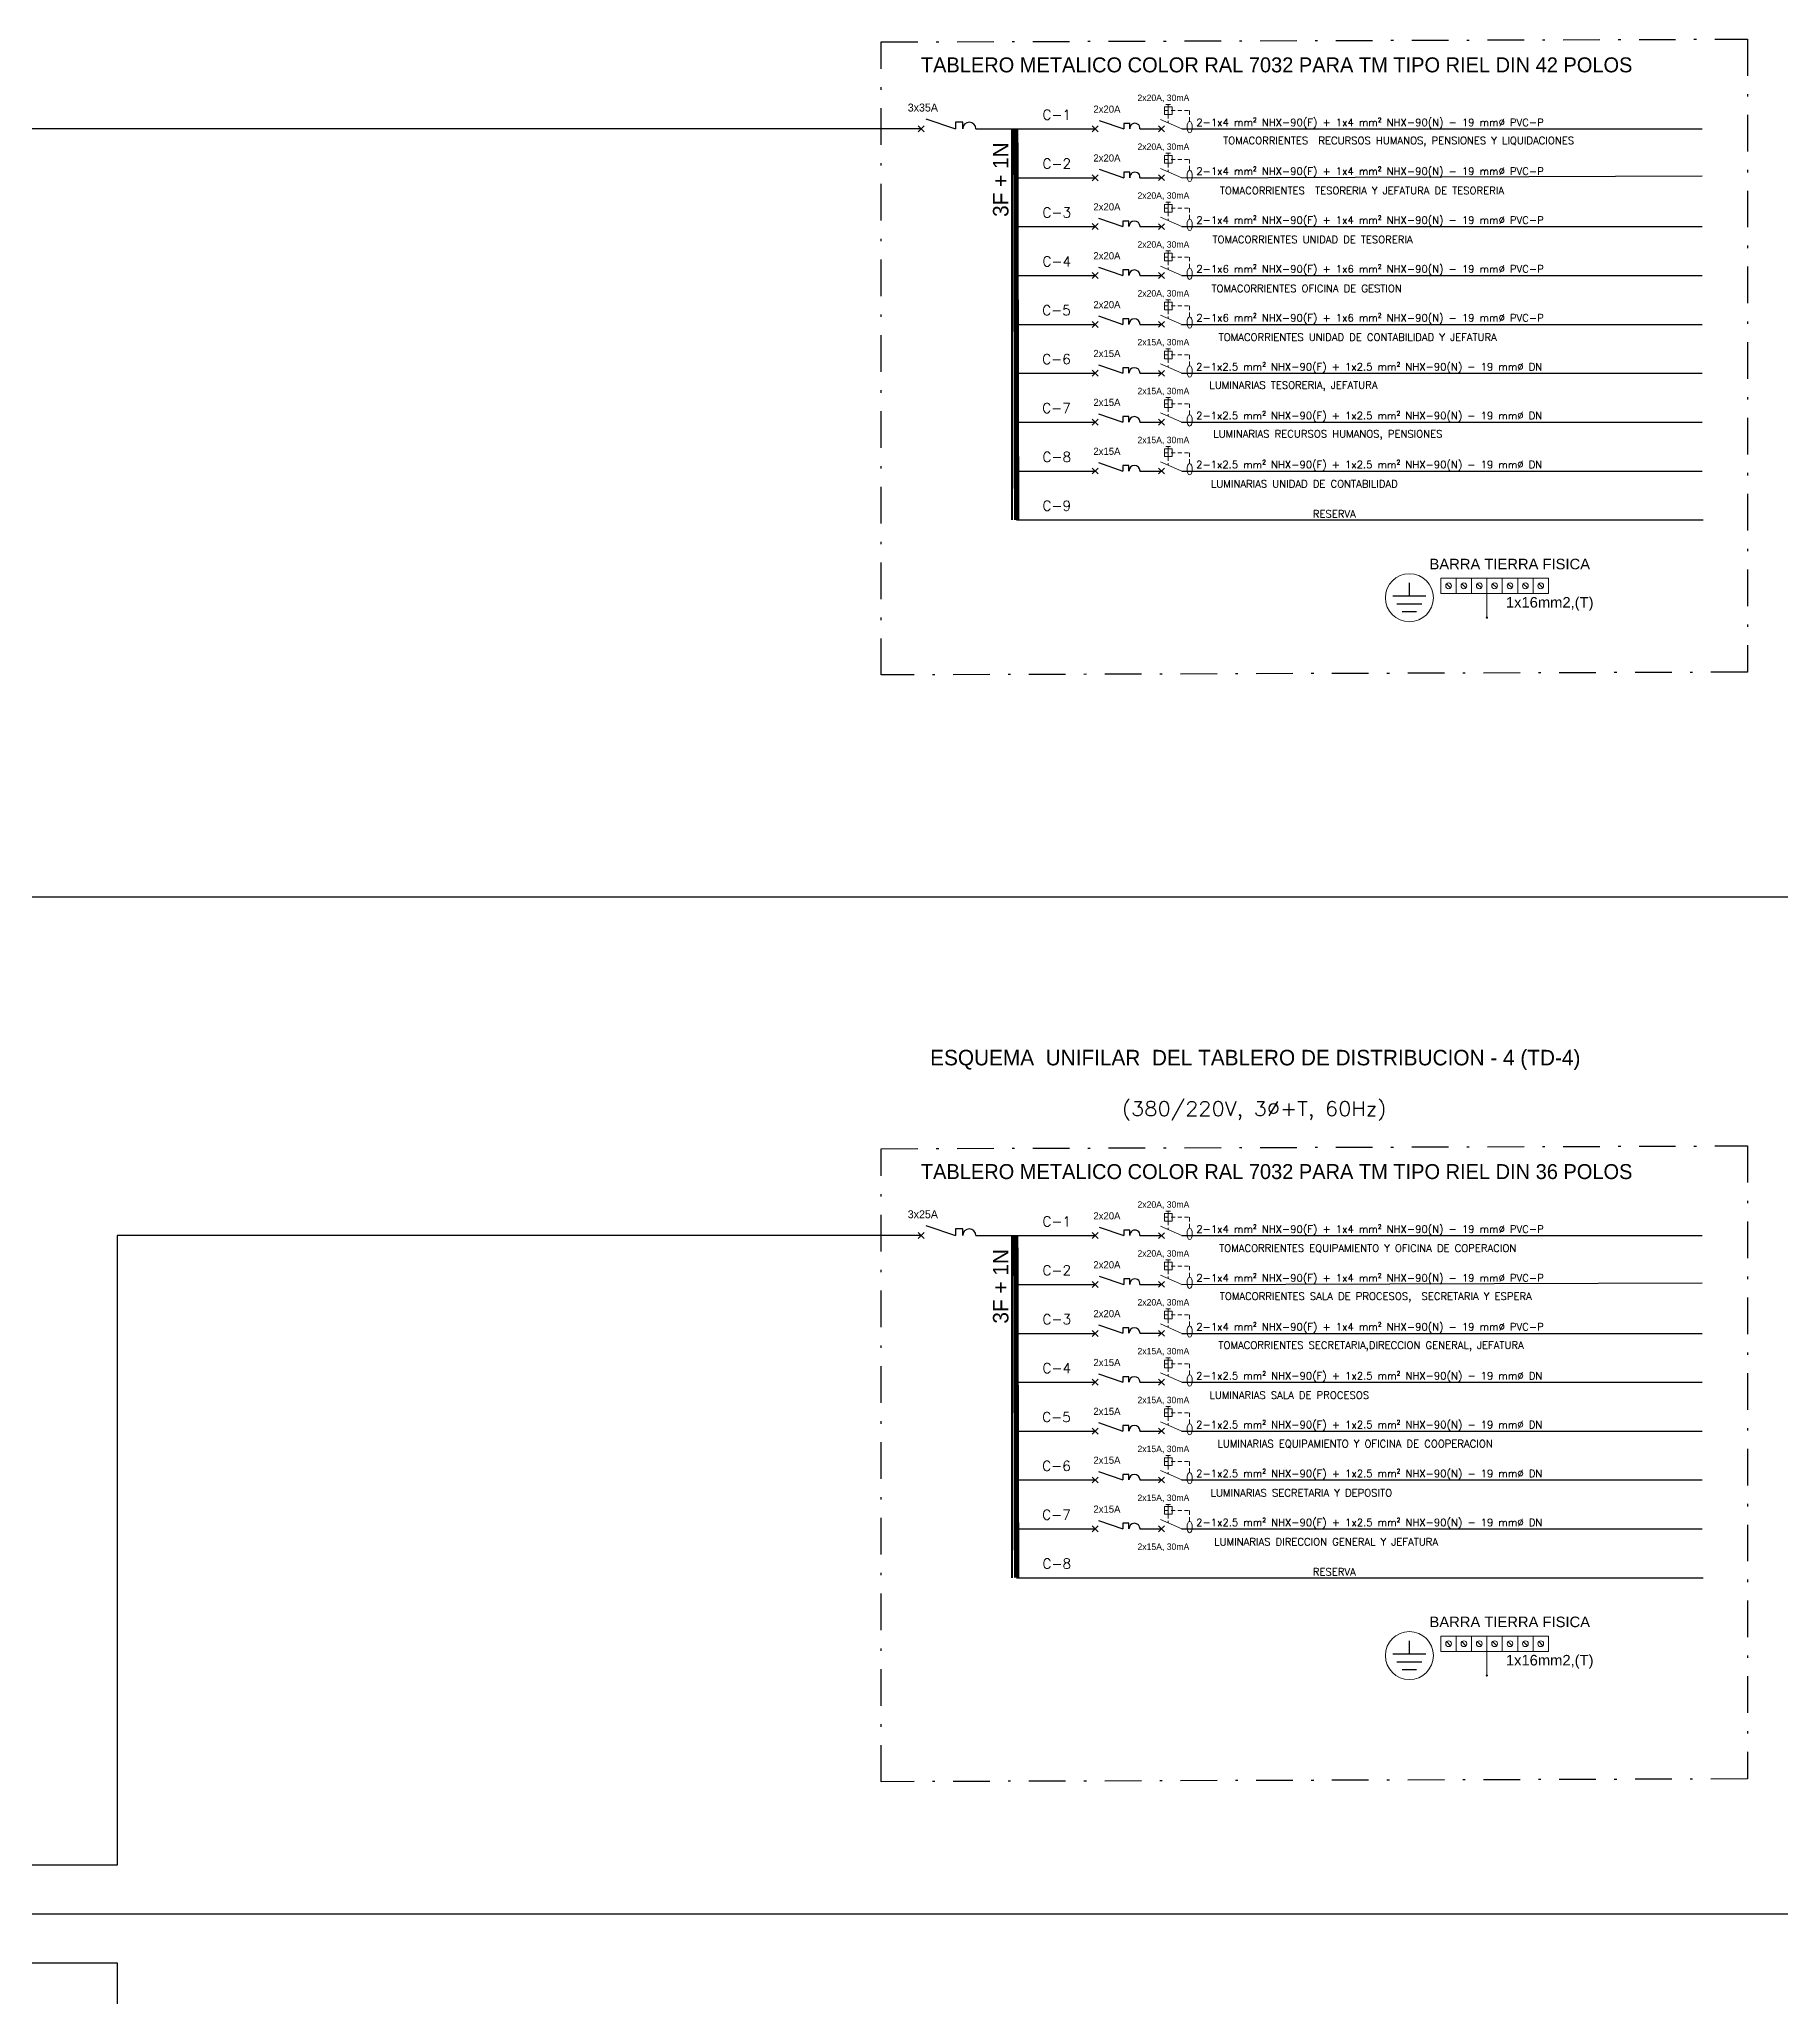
# Model space of a CAD drawing. Header units: inches. Extents: x 1395 to 2352, y -17763 to -17171.
# Drawn here: x 2002.6 to 2073.9, y -17388.3 to -17308.1 of the extents above; entities that cross this region are included whole.
import ezdxf

# ---------------------------------------------------------------- set-up
doc = ezdxf.new("R2010")
doc.units = ezdxf.units.IN
for name, pattern in [('CONTINUA', [0]), ('DASHDOT', [1, 0.5, -0.25, 0, -0.25]), ('HIDDEN', [0.375, 0.25, -0.125]), ('HIDDEN2', [0.1875, 0.125, -0.0625])]:
    doc.linetypes.add(name, pattern=pattern)
for name, color, linetype, lineweight in [('0-TEXTO Indicativo', 7, 'Continuous', 0), ('Barras', 13, 'Continuous', 0), ('Cables alumbrado', 2, 'Continuous', 5)]:
    doc.layers.add(name, color=color, linetype=linetype, lineweight=lineweight)
for name, color, linetype in [('0.4', 4, 'Continuous'), ('PROYECCIONES 0.2', 2, 'HIDDEN'), ('tablero', 1, 'Continuous'), ('TEXTO 0.3', 3, 'Continuous'), ('TEXTO 0.4', 4, 'Continuous')]:
    doc.layers.add(name, color=color, linetype=linetype)
doc.styles.add('CANGREJO80', font='romans.shx', dxfattribs={"width": 1.08, "height": 0.08})
doc.styles.add('kronen', font='GOTHIC.TTF')
doc.styles.add('RAUL-LTBT', font='swissl.ttf', dxfattribs={"height": 0.05})
doc.styles.add('Romans', font='romans.shx')

# ---------------------------------------------------------------- blocks, each defined once
blk = doc.blocks.new('vbnm')
at = {"layer": 'Cables alumbrado'}
for p, q in [((2288.975, 870.194), (2289.09, 870.194)), ((2288.975, 870.08), (2288.975, 870.194)), ((2288.996, 870.228), (2289.065, 870.228)), ((2289.031, 870.23), (2289.033, 870.08)), ((2289.09, 870.194), (2289.09, 870.08)), ((2288.888, 869.907), (2288.974, 869.821)), ((2288.888, 869.821), (2288.974, 869.907)), ((2289.233, 869.864), (2288.918, 870.003)), ((2289.09, 870.08), (2288.975, 870.08))]:
    blk.add_line(p, q, dxfattribs=at)
at = {"layer": 'Cables alumbrado', "linetype": 'HIDDEN2', "ltscale": 0.5}
for p, q in [((2288.975, 870.137), (2289.35, 870.137)), ((2289.35, 870.137), (2289.35, 869.974)), ((2289.033, 870.08), (2289.033, 869.952))]:
    blk.add_line(p, q, dxfattribs=at)
at = {"layer": 'Cables alumbrado'}
blk.add_ellipse((2289.35, 869.89), major_axis=(0, -0.084), ratio=0.466666, dxfattribs=at)
blk = doc.blocks.new('CONECCION A TIERA')
at = {"color": 50}
for p, q in [((51.108, 41.833), (49.747, 41.833)), ((50.428, 41.833), (50.428, 42.383)), ((49.912, 41.519), (50.944, 41.519)), ((50.138, 41.205), (50.717, 41.205))]:
    blk.add_line(p, q, dxfattribs=at)
at = {"layer": 'Barras'}
for p, q in [((52.116, 42.179), (51.949, 42.346)), ((52.744, 42.179), (52.578, 42.346)), ((53.372, 42.179), (53.206, 42.346)), ((53.603, 41.948), (53.603, 40.96)), ((54, 42.179), (53.834, 42.346)), ((54.628, 42.179), (54.462, 42.346)), ((55.256, 42.179), (55.09, 42.346)), ((55.884, 42.179), (55.718, 42.346))]:
    blk.add_line(p, q, dxfattribs=at)
at = {"layer": 'Barras', "elevation": 0}
for points in [[(51.719, 41.948), (52.347, 41.948), (52.347, 42.576), (51.719, 42.576)], [(52.347, 41.948), (52.975, 41.948), (52.975, 42.576), (52.347, 42.576)], [(52.975, 41.948), (53.603, 41.948), (53.603, 42.576), (52.975, 42.576)], [(53.603, 41.948), (54.231, 41.948), (54.231, 42.576), (53.603, 42.576)], [(54.231, 41.948), (54.859, 41.948), (54.859, 42.576), (54.231, 42.576)], [(54.859, 41.948), (55.487, 41.948), (55.487, 42.576), (54.859, 42.576)], [(55.487, 41.948), (56.115, 41.948), (56.115, 42.576), (55.487, 42.576)]]:
    blk.add_lwpolyline(points, close=True, dxfattribs=at)
at = {"layer": 'Barras'}
for centre, radius in [((50.428, 41.775), 0.982), ((52.033, 42.262), 0.118), ((52.661, 42.262), 0.118), ((53.289, 42.262), 0.118), ((53.917, 42.262), 0.118), ((54.545, 42.262), 0.118), ((55.173, 42.262), 0.118), ((55.801, 42.262), 0.118)]:
    blk.add_circle(centre, radius, dxfattribs=at)
for start, end in [(0, 180), (180, 0)]:
    blk.add_arc((53.603, 40.96), 0.0268, start, end, dxfattribs=at)

msp = doc.modelspace()

# ---------------------------------------------------------------- linework, layer by layer
at = {"layer": '0.4', "color": 240}
for p, q in [((2038.583, -17311.934), (2038.827, -17311.689)), ((2038.827, -17311.934), (2038.583, -17311.689)), ((2038.902, -17311.398), (2040.104, -17311.812)), ((2045.705, -17311.934), (2045.95, -17311.689)), ((2045.95, -17311.934), (2045.705, -17311.689)), ((2045.992, -17311.467), (2046.994, -17311.812)), ((2045.705, -17313.934), (2045.95, -17313.69)), ((2045.95, -17313.934), (2045.705, -17313.69)), ((2045.992, -17313.466), (2046.994, -17313.81)), ((2045.705, -17315.934), (2045.95, -17315.69)), ((2045.95, -17315.934), (2045.705, -17315.69)), ((2045.954, -17315.466), (2046.957, -17315.81)), ((2045.705, -17317.935), (2045.95, -17317.69)), ((2045.95, -17317.935), (2045.705, -17317.69)), ((2045.954, -17317.466), (2046.957, -17317.811)), ((2045.695, -17319.935), (2045.94, -17319.69)), ((2045.94, -17319.935), (2045.695, -17319.69)), ((2045.954, -17319.466), (2046.957, -17319.811)), ((2045.695, -17321.935), (2045.94, -17321.69)), ((2045.94, -17321.935), (2045.695, -17321.69)), ((2045.954, -17321.467), (2046.957, -17321.811)), ((2045.695, -17323.935), (2045.94, -17323.691)), ((2045.94, -17323.935), (2045.695, -17323.691)), ((2045.954, -17323.467), (2046.957, -17323.811)), ((2045.705, -17325.935), (2045.95, -17325.691)), ((2045.95, -17325.935), (2045.705, -17325.691)), ((2045.954, -17325.47), (2046.957, -17325.814)), ((2038.583, -17357.222), (2038.827, -17356.978)), ((2038.827, -17357.222), (2038.583, -17356.978)), ((2038.902, -17356.687), (2040.104, -17357.1)), ((2045.705, -17357.222), (2045.95, -17356.978)), ((2045.95, -17357.222), (2045.705, -17356.978)), ((2045.992, -17356.756), (2046.994, -17357.1)), ((2045.705, -17359.222), (2045.95, -17358.978)), ((2045.95, -17359.222), (2045.705, -17358.978)), ((2045.992, -17358.754), (2046.994, -17359.099)), ((2045.705, -17361.223), (2045.95, -17360.978)), ((2045.95, -17361.223), (2045.705, -17360.978)), ((2045.954, -17360.754), (2046.957, -17361.099)), ((2045.705, -17363.223), (2045.95, -17362.978)), ((2045.95, -17363.223), (2045.705, -17362.978)), ((2045.954, -17362.755), (2046.957, -17363.099)), ((2045.695, -17365.223), (2045.94, -17364.978)), ((2045.94, -17365.223), (2045.695, -17364.978)), ((2045.954, -17364.755), (2046.957, -17365.099)), ((2045.695, -17367.223), (2045.94, -17366.979)), ((2045.94, -17367.223), (2045.695, -17366.979)), ((2045.954, -17366.755), (2046.957, -17367.099)), ((2045.695, -17369.223), (2045.94, -17368.979)), ((2045.94, -17369.223), (2045.695, -17368.979)), ((2045.954, -17368.755), (2046.957, -17369.1))]:
    msp.add_line(p, q, dxfattribs=at)
at = {"layer": '0.4', "color": 5}
for p, q in [((2042.575, -17311.812), (2045.828, -17311.812)), ((2049.365, -17311.812), (2070.662, -17311.812)), ((2042.575, -17313.812), (2045.828, -17313.812)), ((2049.365, -17313.812), (2070.662, -17313.739)), ((2042.575, -17315.812), (2045.828, -17315.812)), ((2049.365, -17315.812), (2070.662, -17315.812)), ((2042.575, -17317.812), (2045.828, -17317.812)), ((2049.365, -17317.812), (2070.662, -17317.812)), ((2042.565, -17319.812), (2045.817, -17319.812)), ((2049.355, -17319.812), (2070.662, -17319.812)), ((2042.565, -17321.813), (2045.817, -17321.813)), ((2049.355, -17321.813), (2070.662, -17321.813)), ((2042.565, -17323.813), (2045.817, -17323.813)), ((2049.355, -17323.813), (2070.662, -17323.813)), ((2042.575, -17325.813), (2045.828, -17325.813)), ((2049.365, -17325.813), (2070.662, -17325.813)), ((2042.609, -17327.813), (2070.696, -17327.814)), ((2042.575, -17357.1), (2045.828, -17357.1)), ((2049.365, -17357.1), (2070.662, -17357.1)), ((2042.575, -17359.1), (2045.828, -17359.1)), ((2049.365, -17359.1), (2070.662, -17359.027)), ((2042.575, -17361.1), (2045.828, -17361.1)), ((2049.365, -17361.1), (2070.662, -17361.1)), ((2042.575, -17363.101), (2045.828, -17363.101)), ((2049.365, -17363.101), (2070.662, -17363.101)), ((2042.565, -17365.101), (2045.817, -17365.101)), ((2049.355, -17365.101), (2070.662, -17365.101)), ((2042.565, -17367.101), (2045.817, -17367.101)), ((2049.355, -17367.101), (2070.662, -17367.101)), ((2042.565, -17369.101), (2045.817, -17369.101)), ((2049.355, -17369.101), (2070.662, -17369.101)), ((2042.609, -17371.101), (2070.696, -17371.102))]:
    msp.add_line(p, q, dxfattribs=at)
at = {"layer": '0.4', "color": 5, "ltscale": 0.075}
for p, q in [((2047.657, -17311.812), (2048.535, -17311.812)), ((2047.657, -17313.81), (2048.535, -17313.81)), ((2047.657, -17315.81), (2048.535, -17315.81)), ((2047.657, -17317.811), (2048.535, -17317.811)), ((2047.657, -17319.811), (2048.535, -17319.811)), ((2047.657, -17321.811), (2048.535, -17321.811)), ((2047.657, -17323.811), (2048.535, -17323.811)), ((2047.657, -17325.814), (2048.535, -17325.814)), ((2047.657, -17357.1), (2048.535, -17357.1)), ((2047.657, -17359.099), (2048.535, -17359.099)), ((2047.657, -17361.099), (2048.535, -17361.099)), ((2047.657, -17363.099), (2048.535, -17363.099)), ((2047.657, -17365.099), (2048.535, -17365.099)), ((2047.657, -17367.099), (2048.535, -17367.099)), ((2047.657, -17369.1), (2048.535, -17369.1))]:
    msp.add_line(p, q, dxfattribs=at)
at = {"layer": '0.4', "color": 5, "elevation": 0}
for points in [[(2105.214, -17311.697), (2084.723, -17311.697), (2084.723, -17343.248), (1998.02, -17343.248), (1998.02, -17380.858), (1948.314, -17380.858)], [(2038.705, -17311.812), (1990.688, -17311.812), (1990.688, -17378.858), (1948.314, -17378.858)], [(2040.945, -17311.812), (2042.575, -17311.812)], [(1948.314, -17384.859), (2084.723, -17384.859), (2084.723, -17356.985), (2105.214, -17356.985)], [(2038.705, -17357.1), (2005.816, -17357.1), (2005.816, -17382.859), (1948.314, -17382.859)], [(2040.945, -17357.1), (2042.575, -17357.1)], [(1948.314, -17386.859), (2005.816, -17386.859), (2005.816, -17404.384), (2038.705, -17404.384)]]:
    msp.add_lwpolyline(points, dxfattribs=at)
at = {"layer": '0.4', "color": 240, "elevation": 0}
for points in [[(2040.404, -17311.812), (2040.404, -17311.541), (2040.104, -17311.541), (2040.104, -17311.812)], [(2047.244, -17311.812), (2047.244, -17311.586), (2046.994, -17311.586), (2046.994, -17311.812)], [(2047.244, -17313.81), (2047.244, -17313.585), (2046.994, -17313.585), (2046.994, -17313.81)], [(2047.206, -17315.81), (2047.206, -17315.585), (2046.957, -17315.585), (2046.957, -17315.81)], [(2047.206, -17317.811), (2047.206, -17317.585), (2046.957, -17317.585), (2046.957, -17317.811)], [(2047.206, -17319.811), (2047.206, -17319.585), (2046.957, -17319.585), (2046.957, -17319.811)], [(2047.206, -17321.811), (2047.206, -17321.585), (2046.957, -17321.585), (2046.957, -17321.811)], [(2047.206, -17323.811), (2047.206, -17323.586), (2046.957, -17323.586), (2046.957, -17323.811)], [(2047.206, -17325.814), (2047.206, -17325.588), (2046.957, -17325.588), (2046.957, -17325.814)], [(2040.404, -17357.1), (2040.404, -17356.829), (2040.104, -17356.829), (2040.104, -17357.1)], [(2047.244, -17357.1), (2047.244, -17356.874), (2046.994, -17356.874), (2046.994, -17357.1)], [(2047.244, -17359.099), (2047.244, -17358.873), (2046.994, -17358.873), (2046.994, -17359.099)], [(2047.206, -17361.099), (2047.206, -17360.873), (2046.957, -17360.873), (2046.957, -17361.099)], [(2047.206, -17363.099), (2047.206, -17362.873), (2046.957, -17362.873), (2046.957, -17363.099)], [(2047.206, -17365.099), (2047.206, -17364.874), (2046.957, -17364.874), (2046.957, -17365.099)], [(2047.206, -17367.099), (2047.206, -17366.874), (2046.957, -17366.874), (2046.957, -17367.099)], [(2047.206, -17369.1), (2047.206, -17368.874), (2046.957, -17368.874), (2046.957, -17369.1)]]:
    msp.add_lwpolyline(points, dxfattribs=at)
at = {"layer": '0.4', "color": 5, "const_width": 0.221, "elevation": 0}
for points in [[(2042.575, -17311.812), (2042.609, -17327.813)], [(2042.575, -17357.1), (2042.609, -17371.101)]]:
    msp.add_lwpolyline(points, dxfattribs=at)
at = {"layer": '0.4', "color": 240}
for centre, radius, start, end in [((2040.674, -17311.812), 0.271, 0, 180), ((2047.45, -17311.793), 0.208, 354.79548, 185.20452), ((2047.45, -17313.791), 0.208, 354.79548, 185.20452), ((2047.432, -17315.81), 0.226, 0, 180), ((2047.432, -17317.811), 0.226, 0, 180), ((2047.432, -17319.811), 0.226, 0, 180), ((2047.432, -17321.811), 0.226, 0, 180), ((2047.432, -17323.811), 0.226, 0, 180), ((2047.432, -17325.814), 0.226, 0, 180), ((2040.674, -17357.1), 0.271, 0, 180), ((2047.45, -17357.081), 0.208, 354.79548, 185.20452), ((2047.45, -17359.08), 0.208, 354.79548, 185.20452), ((2047.432, -17361.099), 0.226, 0, 180), ((2047.432, -17363.099), 0.226, 0, 180), ((2047.432, -17365.099), 0.226, 0, 180), ((2047.432, -17367.099), 0.226, 0, 180), ((2047.432, -17369.1), 0.226, 0, 180)]:
    msp.add_arc(centre, radius, start, end, dxfattribs=at)
at = {"layer": 'PROYECCIONES 0.2', "color": 23, "linetype": 'CONTINUA', "lineweight": 40, "ltscale": 1.15}
for p, q in [((2042.411, -17311.812), (2042.411, -17327.815)), ((2042.411, -17357.1), (2042.411, -17371.101))]:
    msp.add_line(p, q, dxfattribs=at)
at = {"layer": 'tablero', "color": 1, "linetype": 'DASHDOT', "ltscale": 3, "elevation": 0}
for points in [[(2072.513, -17308.141), (2072.513, -17334.045), (2037.074, -17334.16), (2037.074, -17308.256)], [(2072.513, -17353.429), (2072.513, -17379.334), (2037.074, -17379.448), (2037.074, -17353.544)]]:
    msp.add_lwpolyline(points, close=True, dxfattribs=at)

# ---------------------------------------------------------------- block references
for p in [(2008.251, -17372.773), (2008.251, -17416.061)]:
    msp.add_blockref('CONECCION A TIERA', p)
at = {"layer": 'Cables alumbrado', "color": 4, "xscale": 2.753743601044437, "yscale": 2.753743601044437, "zscale": 2.753743601044437}
for p in [(-4254.594, -19707.195), (-4254.594, -19709.193), (-4254.594, -19711.193), (-4254.594, -19713.194), (-4254.594, -19715.194), (-4254.594, -19717.194), (-4254.594, -19719.194), (-4254.594, -19721.197), (-4254.594, -19752.483), (-4254.594, -19754.481), (-4254.594, -19756.482), (-4254.594, -19758.482), (-4254.594, -19760.482), (-4254.594, -19762.482), (-4254.594, -19764.482)]:
    msp.add_blockref('vbnm', p, dxfattribs=at)

# ---------------------------------------------------------------- texts
at = {"layer": '0-TEXTO Indicativo', "linetype": 'HIDDEN', "style": 'RAUL-LTBT'}
for p in [(2059.502, -17329.835), (2059.502, -17373.123)]:
    msp.add_text('BARRA TIERRA FISICA', height=0.43177, dxfattribs=at).set_placement(p)
at = {"layer": '0-TEXTO Indicativo', "style": 'RAUL-LTBT'}
for p in [(2062.628, -17331.403), (2062.628, -17374.691)]:
    msp.add_text('1x16mm2,(T)', height=0.43177, dxfattribs=at).set_placement(p)
at = {"layer": 'TEXTO 0.3', "color": 7}
for s, height, style, p in [('3x35A', 0.3256, 'kronen', (2038.156, -17311.102)), ('2x20A', 0.292, 'kronen', (2045.751, -17311.15)), ('2x20A, 30mA', 0.26407, 'kronen', (2047.555, -17310.673)), ('C-1', 0.407, 'Romans', (2043.668, -17311.438)), ('2-1x4 mm² NHX-90(F) + 1x4 mm² NHX-90(N) - 19 mmØ PVC-P', 0.30177, 'Romans', (2049.964, -17311.697)), ('2x20A, 30mA', 0.26407, 'kronen', (2047.555, -17312.673)), ('C-2', 0.407, 'Romans', (2043.668, -17313.438)), ('2x20A', 0.292, 'kronen', (2045.751, -17313.15)), ('2-1x4 mm² NHX-90(F) + 1x4 mm² NHX-90(N) - 19 mmØ PVC-P', 0.30177, 'Romans', (2049.964, -17313.696)), ('2x20A', 0.292, 'kronen', (2045.751, -17315.15)), ('2x20A, 30mA', 0.26407, 'kronen', (2047.555, -17314.673)), ('C-3', 0.407, 'Romans', (2043.668, -17315.438)), ('2-1x4 mm² NHX-90(F) + 1x4 mm² NHX-90(N) - 19 mmØ PVC-P', 0.30177, 'Romans', (2049.964, -17315.696)), ('2x20A, 30mA', 0.26407, 'kronen', (2047.555, -17316.673)), ('C-4', 0.407, 'Romans', (2043.668, -17317.438)), ('2x20A', 0.292, 'kronen', (2045.751, -17317.15)), ('2-1x6 mm² NHX-90(F) + 1x6 mm² NHX-90(N) - 19 mmØ PVC-P', 0.30177, 'Romans', (2049.964, -17317.696)), ('2x20A', 0.292, 'kronen', (2045.751, -17319.15)), ('2x20A, 30mA', 0.26407, 'kronen', (2047.555, -17318.674)), ('C-5', 0.407, 'Romans', (2043.657, -17319.439)), ('2-1x6 mm² NHX-90(F) + 1x6 mm² NHX-90(N) - 19 mmØ PVC-P', 0.30177, 'Romans', (2049.964, -17319.696)), ('2x15A, 30mA', 0.26407, 'kronen', (2047.555, -17320.672)), ('C-6', 0.407, 'Romans', (2043.657, -17321.439)), ('2x15A', 0.292, 'kronen', (2045.751, -17321.149)), ('2-1x2.5 mm² NHX-90(F) + 1x2.5 mm² NHX-90(N) - 19 mmØ DN', 0.30177, 'Romans', (2049.954, -17321.698)), ('2x15A', 0.292, 'kronen', (2045.751, -17323.149)), ('2x15A, 30mA', 0.26407, 'kronen', (2047.555, -17322.672)), ('C-7', 0.407, 'Romans', (2043.657, -17323.439)), ('2-1x2.5 mm² NHX-90(F) + 1x2.5 mm² NHX-90(N) - 19 mmØ DN', 0.30177, 'Romans', (2049.954, -17323.698)), ('2x15A, 30mA', 0.26407, 'kronen', (2047.555, -17324.675)), ('C-8', 0.407, 'Romans', (2043.668, -17325.439)), ('2x15A', 0.292, 'kronen', (2045.751, -17325.152)), ('2-1x2.5 mm² NHX-90(F) + 1x2.5 mm² NHX-90(N) - 19 mmØ DN', 0.30177, 'Romans', (2049.954, -17325.7)), ('C-9', 0.407, 'Romans', (2043.668, -17327.439)), ('2x20A, 30mA', 0.26407, 'kronen', (2047.555, -17355.961)), ('3x25A', 0.3256, 'kronen', (2038.156, -17356.39)), ('C-1', 0.407, 'Romans', (2043.668, -17356.726)), ('2x20A', 0.292, 'kronen', (2045.751, -17356.438)), ('2-1x4 mm² NHX-90(F) + 1x4 mm² NHX-90(N) - 19 mmØ PVC-P', 0.30177, 'Romans', (2049.964, -17356.985)), ('2x20A', 0.292, 'kronen', (2045.751, -17358.438)), ('2x20A, 30mA', 0.26407, 'kronen', (2047.555, -17357.961)), ('C-2', 0.407, 'Romans', (2043.668, -17358.726)), ('2-1x4 mm² NHX-90(F) + 1x4 mm² NHX-90(N) - 19 mmØ PVC-P', 0.30177, 'Romans', (2049.964, -17358.985)), ('2x20A, 30mA', 0.26407, 'kronen', (2047.555, -17359.961)), ('C-3', 0.407, 'Romans', (2043.668, -17360.726)), ('2x20A', 0.292, 'kronen', (2045.751, -17360.438)), ('2-1x4 mm² NHX-90(F) + 1x4 mm² NHX-90(N) - 19 mmØ PVC-P', 0.30177, 'Romans', (2049.964, -17360.984)), ('2x15A', 0.292, 'kronen', (2045.751, -17362.437)), ('2x15A, 30mA', 0.26407, 'kronen', (2047.555, -17361.96)), ('C-4', 0.407, 'Romans', (2043.668, -17362.727)), ('2-1x2.5 mm² NHX-90(F) + 1x2.5 mm² NHX-90(N) - 19 mmØ DN', 0.30177, 'Romans', (2049.957, -17362.986)), ('2x15A, 30mA', 0.26407, 'kronen', (2047.555, -17363.96)), ('C-5', 0.407, 'Romans', (2043.657, -17364.727)), ('2x15A', 0.292, 'kronen', (2045.751, -17364.437)), ('2-1x2.5 mm² NHX-90(F) + 1x2.5 mm² NHX-90(N) - 19 mmØ DN', 0.30177, 'Romans', (2049.957, -17364.987)), ('2x15A', 0.292, 'kronen', (2045.751, -17366.437)), ('2x15A, 30mA', 0.26407, 'kronen', (2047.555, -17365.96)), ('C-6', 0.407, 'Romans', (2043.657, -17366.727)), ('2-1x2.5 mm² NHX-90(F) + 1x2.5 mm² NHX-90(N) - 19 mmØ DN', 0.30177, 'Romans', (2049.957, -17366.987)), ('2x15A, 30mA', 0.26407, 'kronen', (2047.555, -17367.961)), ('C-7', 0.407, 'Romans', (2043.657, -17368.727)), ('2x15A', 0.292, 'kronen', (2045.751, -17368.438)), ('2-1x2.5 mm² NHX-90(F) + 1x2.5 mm² NHX-90(N) - 19 mmØ DN', 0.30177, 'Romans', (2049.957, -17368.987)), ('2x15A, 30mA', 0.26407, 'kronen', (2047.555, -17369.963)), ('C-8', 0.407, 'Romans', (2043.668, -17370.727))]:
    msp.add_text(s, height=height, dxfattribs=dict(at, style=style)).set_placement(p)
at = {"layer": 'TEXTO 0.3', "color": 7, "attachment_point": 5, "style": 'kronen'}
for s, insert, char_height, width in [('TABLERO METALICO COLOR RAL 7032 PARA TM TIPO RIEL DIN 42 POLOS', (2053.248, -17309.197), 0.61212, 30.90572), ('{\\Fromans|c0;TOMACORRIENTES  RECURSOS HUMANOS, PENSIONES Y LIQUIDACIONES}', (2058.241, -17312.339), 0.30177, 18.94515), ('{\\Fromans|c0;TOMACORRIENTES  TESORERIA Y JEFATURA DE TESORERIA}', (2056.739, -17314.34), 0.30177, 15.98644), ('{\\Fromans|c0;TOMACORRIENTES UNIDAD DE TESORERIA}', (2054.72, -17316.34), 0.30177, 15.98644), ('{\\Fromans|c0;TOMACORRIENTES OFICINA DE GESTION }', (2054.476, -17318.34), 0.30177, 15.98644), ('{\\Fromans|c0;TOMACORRIENTES UNIDAD DE CONTABILIDAD Y JEFATURA }', (2056.567, -17320.34), 0.30177, 15.98644), ('{\\Fromans|c0;LUMINARIAS TESORERIA, JEFATURA}', (2053.937, -17322.34), 0.30177, 15.98644), ('{\\Fromans|c0;LUMINARIAS RECURSOS HUMANOS, PENSIONES}', (2055.345, -17324.341), 0.30177, 15.98644), ('{\\Fromans|c0;LUMINARIAS UNIDAD DE CONTABILIDAD}', (2054.383, -17326.341), 0.30177, 15.98644), ('{\\Fromans|c0;RESERVA}', (2055.606, -17327.57), 0.30177, 15.98644), ('TABLERO METALICO COLOR RAL 7032 PARA TM TIPO RIEL DIN 36 POLOS', (2053.248, -17354.485), 0.61212, 30.90572), ('{\\Fromans|c0;TOMACORRIENTES EQUIPAMIENTO Y OFICINA DE COPERACION  }', (2056.976, -17357.628), 0.30177, 18.94515), ('{\\Fromans|c0; TOMACORRIENTES SALA DE PROCESOS,  SECRETARIA Y ESPERA }', (2057.201, -17359.628), 0.30177, 15.40007), ('{\\Fromans|c0;TOMACORRIENTES SECRETARIA,DIRECCION GENERAL, JEFATURA}', (2057.113, -17361.628), 0.30177, 15.98644), ('{\\Fromans|c0;LUMINARIAS SALA DE PROCESOS}', (2053.765, -17363.628), 0.30177, 15.98644), ('{\\Fromans|c0;LUMINARIAS EQUIPAMIENTO Y OFICINA DE COOPERACION}', (2056.459, -17365.629), 0.30177, 15.98644), ('{\\Fromans|c0;LUMINARIAS SECRETARIA Y DEPOSITO}', (2054.26, -17367.629), 0.30177, 15.98644), ('{\\Fromans|c0;LUMINARIAS DIRECCION GENERAL Y JEFATURA}', (2055.274, -17369.629), 0.30177, 15.98644), ('{\\Fromans|c0;RESERVA}', (2055.606, -17370.858), 0.30177, 15.98644)]:
    msp.add_mtext(s, dxfattribs=dict(at, insert=insert, char_height=char_height, width=width))
at = {"layer": 'TEXTO 0.4', "char_height": 0.6359, "attachment_point": 5, "rotation": 90, "style": 'kronen'}
for insert in [(2041.963, -17313.89), (2041.963, -17359.178)]:
    msp.add_mtext('3F + 1N', dxfattribs=dict(at, insert=insert))
at = {"layer": 'TEXTO 0.4', "color": 42, "insert": (2052.374, -17349.912, 0), "char_height": 0.63593, "attachment_point": 5, "style": 'kronen'}
msp.add_mtext('ESQUEMA  UNIFILAR  DEL TABLERO DE DISTRIBUCION - 4 (TD-4)', dxfattribs=at)
at = {"layer": 'TEXTO 0.4', "color": 42, "ltscale": 0.2, "insert": (2052.325, -17352), "char_height": 0.58294, "attachment_point": 5, "style": 'CANGREJO80'}
msp.add_mtext('(380/220V, 3Ø+T, 60Hz)', dxfattribs=at)

doc.saveas('drawing.dxf')
